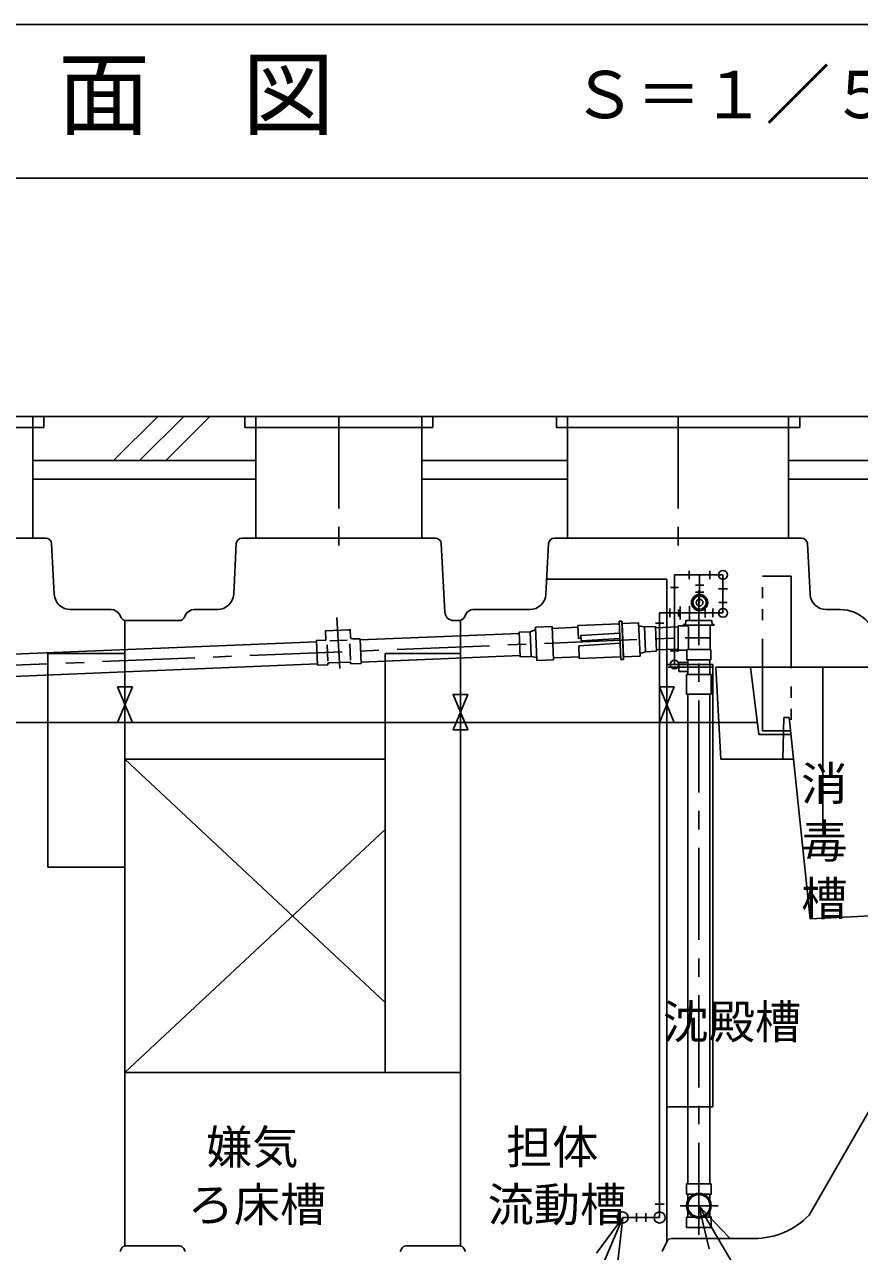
# Model space of a CAD drawing. Units: millimetres, scale not verified. Extents: x -14850 to 14850, y -10500 to 10500.
# Drawn here: x -8778 to -6514, y -5089 to -1761 of the extents above; entities that cross this region are included whole.
import ezdxf
from ezdxf.enums import TextEntityAlignment as Align

# ---------------------------------------------------------------- set-up
doc = ezdxf.new("R2010")
doc.units = ezdxf.units.MM
doc.header["$LTSCALE"] = 50
for name, pattern in [('CHAIN1', [8, 5, -1, 1, -1]), ('DOUBLE_CHAIN1', [8.8, 5, -1, 0.6, -0.6, 0.6, -1]), ('LONG_DASHED1', [7, 6, -1])]:
    doc.linetypes.add(name, pattern=pattern)
for name, color, linetype, lineweight in [('0-0_空気管', 3, 'Continuous', 25), ('0-1_機器', 3, 'Continuous', 25), ('0-3_水管', 3, 'Continuous', 25)]:
    doc.layers.add(name, color=color, linetype=linetype, lineweight=lineweight)
doc.styles.add('ＭＳ ゴシック', font='')
doc.styles.get('ＭＳ ゴシック').set_extended_font_data('MS Gothic')

msp = doc.modelspace()

# ---------------------------------------------------------------- linework, layer by layer
at = {"layer": '0-0_空気管', "linetype": 'CHAIN1'}
for p, q in [((-7925.74, -2823.58), (-7925.74, -3219.15)), ((-7005.74, -2823.58), (-7005.74, -3219.15)), ((-6949.24, -5043.77), (-6949.24, -3296.08)), ((-7930.79, -3369.13), (-7923.28, -3507.77)), ((-9365.74, -3521.58), (-7005.24, -3424.58)), ((-6985.94, -3424.58), (-6916.49, -3424.58)), ((-6912.74, -3503.58), (-7032.24, -3503.58)), ((-7000.31, -4964.58), (-6896.42, -4964.58))]:
    msp.add_line(p, q, dxfattribs=at)
at = {"layer": '0-0_空気管'}
for p, q in [((-9390.75, -3153.58), (-8720.73, -3153.58)), ((-8187.75, -3153.58), (-7663.73, -3153.58)), ((-7340.75, -3153.58), (-6670.73, -3153.58)), ((-8704.75, -3168.74), (-8697.56, -3305.88)), ((-8210.91, -3305.88), (-8203.73, -3168.74)), ((-7647.75, -3168.74), (-7638, -3354.83)), ((-7363.91, -3305.88), (-7356.73, -3168.74)), ((-6654.75, -3168.74), (-6647.56, -3305.88)), ((-7015.24, -3496.58), (-7015.24, -3253.58)), ((-6883.74, -3253.58), (-7015.24, -3253.58)), ((-6975.24, -3242.08), (-6975.24, -3265.08)), ((-6947.24, -3253.58), (-6947.24, -3328.58)), ((-6919.24, -3265.08), (-6919.24, -3242.08)), ((-6883.74, -3253.58), (-6883.74, -3356.58)), ((-7035.74, -3265.14), (-7361.78, -3265.14)), ((-7035.74, -3265.14), (-7035.74, -5062.23)), ((-7004.24, -3287.58), (-7026.24, -3287.58)), ((-6958.74, -3281.58), (-6935.74, -3281.58)), ((-6871.64, -3291.08), (-6895.74, -3291.08)), ((-6958.74, -3300.58), (-6935.74, -3300.58)), ((-8653.62, -3347.58), (-8543.1, -3347.58)), ((-8318.38, -3347.58), (-8254.85, -3347.58)), ((-7583.92, -3366.52), (-7579.97, -3358.63)), ((-7562.09, -3347.58), (-7407.85, -3347.58)), ((-7055.74, -3356.58), (-6883.74, -3356.58)), ((-7055.74, -4996.58), (-7055.74, -3356.58)), ((-7027.74, -3368.08), (-7027.74, -3345.08)), ((-7004.74, -3347.08), (-7004.74, -3366.08)), ((-6999.74, -3339.08), (-6999.74, -3374.08)), ((-6982.85, -3344.05), (-6982.85, -3344.08)), ((-6974.74, -3338.08), (-6974.74, -3375.08)), ((-6931.74, -3344.08), (-6931.74, -3369.08)), ((-6911.74, -3345.08), (-6911.74, -3368.08)), ((-6872.24, -3328.58), (-6895.24, -3328.58)), ((-6603.62, -3347.58), (-6565.5, -3347.58)), ((-8519.84, -3361.95), (-8515.9, -3369.84)), ((-8505.74, -3377.38), (-8505.74, -5073.79)), ((-8503.38, -3377.58), (-8358.1, -3377.58)), ((-8345.58, -3369.84), (-8341.63, -3361.95)), ((-7614.03, -3377.58), (-7601.81, -3377.58)), ((-7595.74, -5073.79), (-7595.74, -3376.63)), ((-7392.26, -3395.44), (-7347.3, -3393.6)), ((-7347.3, -3393.6), (-7343.6, -3483.52)), ((-7277.34, -3391.22), (-7164.93, -3386.6)), ((-7277.34, -3391.22), (-7275.92, -3425.69)), ((-7153.48, -3482.71), (-7157.75, -3378.8)), ((-7112.5, -3383.95), (-7157.46, -3385.79)), ((-7112.5, -3383.95), (-7108.8, -3473.87)), ((-7067.24, -3384.58), (-7044.24, -3384.58)), ((-7064.31, -3460.53), (-7067.06, -3393.59)), ((-7005.24, -3457.03), (-7005.24, -3392.13)), ((-7004.94, -3391.83), (-6979.74, -3391.83)), ((-6985.03, -3387.98), (-6990.87, -3387.98)), ((-6990.87, -3389.78), (-6990.87, -3387.98)), ((-6990.87, -3389.78), (-6907.61, -3389.78)), ((-6985.03, -3387.98), (-6984.5, -3377.72)), ((-6983.5, -3376.78), (-6914.98, -3376.78)), ((-6979.74, -3391.83), (-6979.74, -3389.78)), ((-6979.74, -3391.83), (-6977.74, -3394.08)), ((-6977.74, -3456.08), (-6977.74, -3394.08)), ((-6918.74, -3455.08), (-6918.74, -3389.78)), ((-6915.74, -3379.58), (-6915.68, -3379.63)), ((-6913.44, -3387.98), (-6913.98, -3377.72)), ((-6913.44, -3387.98), (-6907.61, -3387.98)), ((-6907.61, -3389.78), (-6907.61, -3387.98)), ((-7898.18, -3402.22), (-7961.63, -3404.83)), ((-7960.59, -3430.31), (-7961.63, -3404.83)), ((-7888.74, -3427.35), (-7868.16, -3426.51)), ((-7868.16, -3426.51), (-7865.41, -3493.46)), ((-7868.02, -3430.01), (-7436.61, -3412.28)), ((-7434, -3475.72), (-7436.75, -3408.78)), ((-7406.78, -3407.55), (-7404.02, -3474.49)), ((-7392.26, -3395.44), (-7388.57, -3485.37)), ((-7277.15, -3395.72), (-7347.09, -3398.59)), ((-7269.04, -3425.56), (-7275.92, -3425.69)), ((-7268.62, -3432.24), (-7163.33, -3425.66)), ((-7094.29, -3461.76), (-7097.04, -3394.82)), ((-7066.92, -3397.09), (-7005.24, -3394.55)), ((-9299.24, -3488.82), (-7985.92, -3434.85)), ((-7957.47, -3442.79), (-7955.65, -3487.15)), ((-7903.52, -3430.56), (-7950.49, -3432.49)), ((-7895.72, -3440.25), (-7893.89, -3484.62)), ((-7275.1, -3445.68), (-7162.79, -3438.65)), ((-7275.1, -3445.68), (-7273.68, -3480.15)), ((-7064.45, -3457.04), (-7005.24, -3454.6)), ((-7003.24, -3459.08), (-7027.24, -3459.08)), ((-7004.94, -3457.33), (-6981.99, -3457.33)), ((-6981.99, -3457.33), (-6979.63, -3456.08)), ((-6981.99, -3483.28), (-6981.99, -3457.33)), ((-6917.49, -3456.08), (-6979.63, -3456.08)), ((-6916.49, -3483.28), (-6916.49, -3457.08)), ((-8714.74, -3466.58), (-8714.74, -4046.58)), ((-8505.74, -3466.58), (-8714.74, -3466.58)), ((-7952.34, -3492.13), (-7896.78, -3489.84)), ((-7893.48, -3494.61), (-7893.56, -3492.81)), ((-7893.48, -3494.61), (-7865.41, -3493.46)), ((-7865.55, -3489.96), (-7434.14, -3472.23)), ((-7799.74, -3466.58), (-7799.74, -4603.58)), ((-7595.74, -3466.58), (-7799.74, -3466.58)), ((-7388.57, -3485.37), (-7343.6, -3483.52)), ((-7273.87, -3475.65), (-7343.81, -3478.52)), ((-7273.68, -3480.15), (-7161.28, -3475.53)), ((-7153.48, -3482.71), (-7160.97, -3483.02)), ((-7108.8, -3473.87), (-7153.76, -3475.72)), ((-7003.24, -3491.58), (-7003.24, -3515.58)), ((-6979.24, -3491.58), (-7003.24, -3491.58)), ((-6916.79, -3483.58), (-6981.69, -3483.58)), ((-6979.24, -3483.58), (-6979.24, -3523.58)), ((-6919.24, -3523.58), (-6919.24, -3483.58)), ((-7983.46, -3494.8), (-9296.78, -3548.77)), ((-7955.24, -3497.15), (-7983.31, -3498.3)), ((-7955.24, -3497.15), (-7955.31, -3495.35)), ((-7034.74, -3496.58), (-6911.74, -3496.58)), ((-7003.24, -3515.58), (-6979.24, -3515.58)), ((-6982.74, -3576.58), (-6982.74, -3523.58)), ((-6982.74, -3523.58), (-6915.74, -3523.58)), ((-6911.74, -3496.58), (-6911.74, -4696.58)), ((-6691.82, -3503.65), (-6902.76, -3503.65)), ((-6902.76, -3503.65), (-6889.66, -3753.65)), ((-6462.79, -3503.58), (-6808.78, -3503.58)), ((-6612.8, -3503.58), (-6612.8, -3946.64)), ((-8525.74, -3653.58), (-8485.74, -3557.58)), ((-7055.74, -3653.58), (-7015.74, -3557.58)), ((-6979.24, -4905.58), (-6979.24, -3576.58)), ((-6919.24, -4905.58), (-6919.24, -3576.58)), ((-9536.91, -3653.58), (-6790.36, -3653.58)), ((-6721.66, -3753.65), (-6718.7, -3640.65)), ((-6704.36, -3640.65), (-6718.7, -3640.65)), ((-7799.74, -3753.58), (-8505.74, -3753.58)), ((-7799.74, -4413.03), (-8505.74, -3753.58)), ((-6692.49, -3753.65), (-6889.66, -3753.65)), ((-8505.74, -4603.58), (-7799.74, -3944.13)), ((-8505.74, -4046.58), (-8714.74, -4046.58)), ((-8505.74, -4603.58), (-7595.74, -4603.58)), ((-6650.34, -4989.93), (-6472.65, -4682.16)), ((-6911.74, -4696.58), (-7035.74, -4696.58)), ((-6982.74, -4905.58), (-6979.41, -4905.58)), ((-6982.74, -4933.67), (-6982.74, -4905.58)), ((-6979.24, -4905.58), (-6915.74, -4905.58)), ((-6982.74, -4933.67), (-6962.17, -4933.67)), ((-6979.41, -4933.67), (-6979.41, -4950.02)), ((-6919.24, -4933.67), (-6919.24, -4949.66)), ((-7118.24, -4984.57), (-7118.24, -5008.57)), ((-7093.24, -4984.58), (-7093.24, -5008.58)), ((-7067.74, -4960.58), (-7043.74, -4960.58)), ((-6979.41, -4995.48), (-6979.41, -4979.14)), ((-6949.24, -4964.58), (-6608.55, -5541.4)), ((-6919.24, -4995.48), (-6919.24, -4979.49)), ((-7055.74, -4996.58), (-7155.74, -4996.58)), ((-6982.74, -4995.48), (-6982.74, -5023.58)), ((-6982.74, -4995.48), (-6962.17, -4995.48)), ((-6982.74, -5023.58), (-6979.41, -5023.58)), ((-6979.24, -5023.58), (-6915.74, -5023.58)), ((-6798.51, -5053.58), (-7023.38, -5053.58)), ((-8518.95, -5088.65), (-8515, -5080.76)), ((-8358.1, -5073.58), (-8503.38, -5073.58)), ((-8346.47, -5080.76), (-8342.53, -5088.65)), ((-7758.95, -5088.65), (-7755, -5080.76)), ((-7598.1, -5073.58), (-7743.38, -5073.58)), ((-7586.47, -5080.76), (-7582.53, -5088.65)), ((-7035, -5060.76), (-7048.95, -5088.65))]:
    msp.add_line(p, q, dxfattribs=at)
at = {"layer": '0-0_空気管', "linetype": 'DOUBLE_CHAIN1'}
for p, q in [((-6776.17, -3256.58), (-6699.26, -3256.58)), ((-6776.17, -3676.58), (-6776.17, -3256.58)), ((-6699.26, -3256.58), (-6699.26, -3676.58)), ((-6699.26, -3676.58), (-6776.17, -3676.58))]:
    msp.add_line(p, q, dxfattribs=at)
at = {"layer": '0-0_空気管', "linetype": 'LONG_DASHED1'}
msp.add_line((-7157.46, -3385.79), (-7153.76, -3475.72), dxfattribs=at)
at = {"layer": '0-0_空気管'}
for points in [[(-7157.75, -3378.8), (-7165.24, -3379.11), (-7160.97, -3483.02)], [(-7067.06, -3393.59), (-7097.04, -3394.82), (-7112.19, -3391.44)], [(-7893.84, -3422.66), (-7894.69, -3402.08), (-7898.01, -3402.21)], [(-7436.75, -3408.78), (-7406.78, -3407.55), (-7391.95, -3402.94)], [(-7163.92, -3411.31), (-7269.53, -3417.72), (-7268.62, -3432.24)], [(-7960.59, -3430.31), (-7986.06, -3431.35), (-7983.31, -3498.3)], [(-7064.31, -3460.53), (-7094.29, -3461.76), (-7109.11, -3466.38)], [(-7434, -3475.72), (-7404.02, -3474.49), (-7388.87, -3477.87)], [(-6982.74, -3576.58), (-6915.74, -3576.58), (-6915.74, -3523.58)], [(-6699.54, -3686.58), (-6786.31, -3686.58), (-6808.78, -3503.58)], [(-6462.79, -3503.58), (-6427.58, -4175.34), (-6646.96, -4186.83), (-6704.36, -3640.65)], [(-8485.74, -3557.58), (-8525.74, -3557.58), (-8485.74, -3653.58)], [(-7015.74, -3557.58), (-7055.74, -3557.58), (-7015.74, -3653.58)], [(-6936.3, -4933.67), (-6915.74, -4933.67), (-6915.74, -4905.58)], [(-6866.36, -5051.36), (-6949.24, -4964.58), (-6920.86, -5081.17)], [(-7155.74, -4996.58), (-7399.43, -5572.23), (-7784.89, -5572.23)], [(-7169.15, -5115.83), (-7155.74, -4996.58), (-7226.98, -5093.14)], [(-6936.3, -4995.48), (-6915.74, -4995.48), (-6915.74, -5023.58)]]:
    msp.add_lwpolyline(points, dxfattribs=at)
msp.add_lwpolyline([(-7575.74, -3577.58), (-7615.74, -3577.58), (-7575.74, -3673.58), (-7615.74, -3673.58)], close=True, dxfattribs=at)
for centre, radius in [((-6883.74, -3253.58), 12), ((-6947.24, -3328.58), 22), ((-6947.3, -3328.61), 18.19), ((-6883.74, -3356.58), 12), ((-7015.24, -3496.58), 12), ((-6949.24, -4964.58), 33.5), ((-6949.24, -4964.58), 30), ((-7155.74, -4996.58), 15), ((-7055.74, -4996.58), 15)]:
    msp.add_circle(centre, radius, dxfattribs=at)
for centre, radius, start, end in [((-8720.73, -3169.58), 16, 2.99998, 90), ((-8187.75, -3169.58), 16, 90, 177), ((-7663.73, -3169.58), 16, 3, 90), ((-7340.75, -3169.58), 16, 90, 177), ((-6670.73, -3169.58), 16, 2.99998, 90), ((-8653.62, -3303.58), 44, 182.99998, 270), ((-8254.85, -3303.58), 44, 270, 357), ((-7407.85, -3303.58), 44, 270, 357), ((-6947.24, -3328.58), 9.2, 90, 270), ((-6947.24, -3328.58), 9.2, 270, 90), ((-6603.62, -3303.58), 44, 182.99998, 270), ((-8543.1, -3373.58), 26, 26.56503, 89.99998), ((-8318.38, -3373.58), 26, 90, 153.43495), ((-7614.03, -3353.58), 24, 182.99998, 270), ((-7562.09, -3367.58), 20, 90, 153.43495), ((-6565.5, -3447.58), 100, 2.99998, 90), ((-8503.38, -3363.58), 14, 206.56503, 270), ((-8358.1, -3363.58), 14, 270, 333.43495), ((-7601.81, -3357.58), 20, 270, 333.43495), ((-6983.5, -3377.78), 1, 90, 177), ((-6914.98, -3377.78), 1, 3, 90), ((-7888.94, -3422.46), 4.9, 182.35312, 272.35312), ((-6917.74, -3455.08), 1, 180, 270), ((-6917.49, -3457.08), 1, 0, 90), ((-7952.21, -3495.22), 3.1, 92.35312, 182.35312), ((-7896.66, -3492.94), 3.1, 2.35312, 92.35312), ((-6981.69, -3483.28), 0.3, 180, 270), ((-6916.79, -3483.28), 0.3, 270, 0), ((-6799.67, -4846.58), 207, 270, 316.17125), ((-7023.38, -5066.58), 13, 90, 153.43494), ((-8503.38, -5086.58), 13, 90, 153.43495), ((-8358.1, -5086.58), 13, 26.56503, 90), ((-7743.38, -5086.58), 13, 90, 153.43495), ((-7598.1, -5086.58), 13, 26.56503, 90)]:
    msp.add_arc(centre, radius, start, end, dxfattribs=at)
at = {"layer": '0-1_機器', "color": 2}
for p, q in [((-10071.9, -2823.58), (-5361.74, -2823.58)), ((-8755.74, -2823.58), (-8755.74, -3153.58)), ((-8725.74, -2823.58), (-8725.74, -2853.58)), ((-8536.65, -2943.58), (-8416.65, -2823.58)), ((-8465.94, -2943.58), (-8345.94, -2823.58)), ((-8395.23, -2943.58), (-8275.23, -2823.58)), ((-8180.74, -2823.58), (-8180.74, -2853.58)), ((-8150.74, -2823.58), (-8150.74, -3153.58)), ((-7700.74, -2823.58), (-7700.74, -3153.58)), ((-7670.74, -2823.58), (-7670.74, -2853.58)), ((-7305.74, -2823.58), (-7305.74, -3153.58)), ((-6705.74, -2823.58), (-6705.74, -3153.58)), ((-6675.74, -2823.58), (-6675.74, -2853.58)), ((-9385.74, -2853.58), (-8725.74, -2853.58)), ((-8180.74, -2853.58), (-7670.74, -2853.58)), ((-8150.74, -2943.58), (-8755.74, -2943.58)), ((-7305.74, -2943.58), (-7700.74, -2943.58)), ((-6340.74, -2943.58), (-6705.74, -2943.58)), ((-8150.74, -2993.58), (-8755.74, -2993.58)), ((-7305.74, -2993.58), (-7700.74, -2993.58)), ((-6340.74, -2993.58), (-6705.74, -2993.58))]:
    msp.add_line(p, q, dxfattribs=at)
msp.add_lwpolyline([(-7335.74, -2823.58), (-7335.74, -2853.58), (-6675.74, -2853.58)], dxfattribs=at)
at = {"layer": '0-3_水管'}
for p, q in [((-9424.89, -1760.71), (-6091.56, -1760.71)), ((-9424.89, -2177.38), (-6091.56, -2177.38))]:
    msp.add_line(p, q, dxfattribs=at)

# ---------------------------------------------------------------- texts
at = {"layer": '0-0_空気管', "color": 4, "style": 'ＭＳ ゴシック'}
for s, p in [('消', (-6671.64, -3892.89)), ('毒', (-6671.64, -4048.89)), ('槽', (-6671.64, -4204.89)), ('沈殿槽', (-7047.48, -4538.91)), ('嫌気', (-8285.61, -4878.94)), ('担体', (-7472.09, -4878.94)), ('ろ床槽', (-8335.61, -5034.94)), ('流動槽', (-7522.09, -5034.94))]:
    msp.add_text(s, height=91.79, dxfattribs=at).set_placement(p, align=Align.BOTTOM_LEFT)
at = {"layer": '0-3_水管', "color": 4, "style": 'ＭＳ ゴシック'}
for s, height, p in [('平\u3000面\u3000図', 183.3, (-9187.91, -2095.75)), ('Ｓ＝１／５０', 128.4, (-7293.61, -2053.34))]:
    msp.add_text(s, height=height, dxfattribs=at).set_placement(p, align=Align.BOTTOM_LEFT)

doc.saveas('drawing.dxf')
